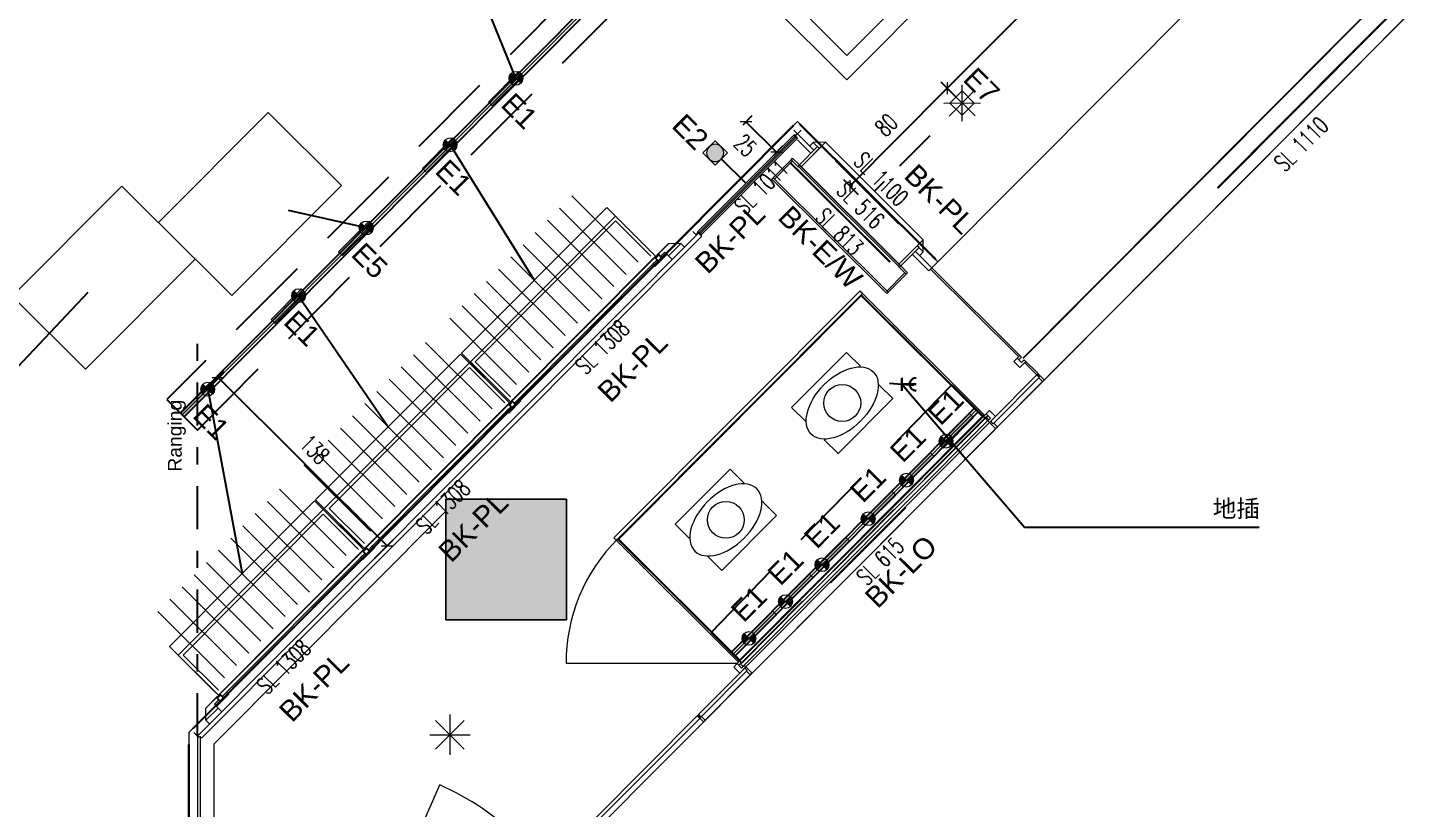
# Model space of a CAD drawing. Header units: millimetres. Extents: x 5896 to 6381, y 4295 to 4378.
# Drawn here: x 6274.41 to 6282.41, y 4355.42 to 4359.94 of the extents above; entities that cross this region are included whole.
import ezdxf

# ---------------------------------------------------------------- set-up
doc = ezdxf.new("R2010")
doc.units = ezdxf.units.MM
for name, pattern in [('CONTINOUS', [0]), ('DASHDOT2', [0.5, 0.25, -0.125, 0, -0.125]), ('DASHED', [0.75, 0.5, -0.25]), ('TRATTEGGIATA', [0.75, 0.5, -0.25])]:
    doc.linetypes.add(name, pattern=pattern)
for name, color, linetype, true_color in [('LD_axis', 7, 'DASHDOT2', 0x962eff), ('LD_beam', 7, 'DASHED', 0x7ec8c8), ('LD_pointing', 7, 'Continuous', 0xff9429), ('LD_track', 7, 'Continuous', 0x7ec8c8)]:
    doc.layers.add(name, color=color, linetype=linetype, true_color=true_color)
doc.layers.add('LD_base', color=7, linetype='Continuous', lineweight=5, true_color=0x646464)
doc.layers.add('LD_light', color=7, linetype='Continuous', lineweight=5, true_color=0xf00000)
doc.layers.add('LD_def-points', color=11, linetype='Continuous', lineweight=5, plot=False)
doc.layers.add('LD_quote', color=255, linetype='Continuous', lineweight=9)
doc.layers.add('LD_text', color=255, linetype='Continuous', lineweight=9)
doc.styles.add('SIMPLEX', font='SIMPLEX.SHX', dxfattribs={"width": 0.65})
doc.styles.get("Standard").update_dxf_attribs({"font": 'Arial.ttf'})
doc.dimstyles.new('METRI', dxfattribs={"dimtxt": 0.2, "dimasz": 0.1, "dimexe": 0.1, "dimexo": 0.0625, "dimgap": 0.09, "dimtad": 1, "dimdec": 0, "dimzin": 0, "dimdsep": 46, "dimtxsty": 'SIMPLEX', "dimblk": 'LINEET2S', "dimcen": 0.09, "dimdle": 0.1, "dimclrt": 3, "dimadec": 0, "dimazin": 0, "dimtfac": 1, "dimtdec": 0, "dimtix": 1, "dimtmove": 2, "dimatfit": 3, "dimldrblk": 'LINEET2S', "dimfxl": 0.1, "dimfxlon": 1, "dimtolj": 1, "dimarcsym": 0})

# ---------------------------------------------------------------- blocks, each defined once
blk = doc.blocks.new('PIANTA DALIAN K PER LUCI')
at = {"layer": 'LD_base', "ltscale": 10000}
h = blk.add_hatch(color=256, dxfattribs=at)
h.dxf.hatch_style = 1
h.paths.add_polyline_path([(0, -9.0985), (0.7, -9.0985), (0.7, -8.3985), (0, -8.3985)])
h.paths.add_polyline_path([(0.7, -0.7), (0.7, 0), (0, 0), (0, -0.7)])
h.paths.add_polyline_path([(-8.4, -0.6985), (-8.4, 0.0015), (-7.7, 0.0015), (-7.7, -0.6985)])
h.paths.add_polyline_path([(-7.7, -9.0985), (-7.7, -8.3985), (-8.4, -8.3985), (-8.4, -9.0985)])
h.paths.add_polyline_path([(-7.7, -17.4995), (-7.7, -16.7995), (-8.4, -16.7995), (-8.4, -17.4995)])
h.paths.add_polyline_path([(-16.1, -17.3082), (-16.1, -16.6082), (-16.8, -16.6082), (-16.8, -17.3082)])
h.paths.add_polyline_path([(-16.8, -8.3985), (-16.1, -8.3985), (-16.1, -9.0985), (-16.8, -9.0985)])
at = {"layer": 'LD_base'}
for p, q in [((-9.7228, -20.9181), (4.3536, -6.788)), ((-5.5825, -15.459), (-1.102, -10.9614)), ((-6.9394, -15.2482), (-6.383, -14.6897)), ((-6.383, -14.6615), (-6.3618, -14.6826)), ((-6.3406, -14.6614), (-6.3618, -14.6826)), ((-6.2662, -14.7779), (-6.3618, -14.6826)), ((-6.2838, -14.7956), (-6.3617, -14.718)), ((-6.2698, -14.732), (-6.291, -14.7532)), ((-5.6323, -15.2964), (-6.1991, -14.7318)), ((-7.355, -15.4976), (-7.7411, -15.1129)), ((-7.2844, -15.4267), (-7.6705, -15.0421)), ((-7.4256, -15.5684), (-7.8117, -15.1838)), ((-6.9344, -15.2574), (-9.84, -18.1741)), ((-6.9167, -15.2751), (-9.815, -18.1844)), ((-7.4962, -15.6393), (-7.8823, -15.2546)), ((-6.9676, -15.2483), (-6.9464, -15.2695)), ((-6.9344, -15.2574), (-6.9167, -15.2751)), ((-7.5667, -15.7101), (-7.9528, -15.3255)), ((-7.0382, -15.3191), (-7.017, -15.3403)), ((-7.6373, -15.7809), (-8.0234, -15.3963)), ((-7.1088, -15.39), (-7.0875, -15.4111)), ((-5.6958, -15.3814), (-5.6001, -15.4767)), ((-5.6781, -15.3637), (-5.5825, -15.459)), ((-5.6322, -15.3671), (-5.6533, -15.3884)), ((-5.5472, -15.4236), (-5.5825, -15.459)), ((-5.5613, -15.4377), (-5.5825, -15.459)), ((-7.7079, -15.8518), (-8.094, -15.4672)), ((-5.5825, -15.459), (-5.6001, -15.4767)), ((-7.7785, -15.9226), (-8.1646, -15.538)), ((-7.849, -15.9935), (-8.2351, -15.6088)), ((-5.9926, -15.6151), (-5.2133, -16.3914)), ((-7.9902, -16.1352), (-8.3763, -15.7505)), ((-7.9196, -16.0643), (-8.3057, -15.6797)), ((-8.1313, -16.2769), (-8.5175, -15.8922)), ((-8.2019, -16.3477), (-8.588, -15.9631)), ((-8.2725, -16.4186), (-8.6586, -16.0339)), ((-8.3431, -16.4894), (-8.7292, -16.1048)), ((-4.9416, -16.1187), (-5.2027, -16.3808)), ((-8.4137, -16.5602), (-8.7998, -16.1756)), ((-8.5548, -16.7019), (-8.9409, -16.3173)), ((-8.4842, -16.6311), (-8.8703, -16.2464)), ((-8.6254, -16.7728), (-9.0115, -16.3881)), ((-5.2841, -16.3208), (-6.6956, -17.7377)), ((-6.6602, -17.773), (-5.2487, -16.3561)), ((-8.696, -16.8436), (-9.0821, -16.459)), ((-8.7665, -16.9145), (-9.1526, -16.5298)), ((-8.8371, -16.9853), (-9.2232, -16.6007)), ((-8.9783, -17.127), (-9.3644, -16.7424)), ((-8.4, -16.8703), (-9.745, -18.2204)), ((-9.0488, -17.1978), (-9.4349, -16.8132)), ((-9.19, -17.3395), (-9.5761, -16.9549)), ((-9.1194, -17.2687), (-9.5055, -16.8841)), ((-9.2606, -17.4104), (-9.6467, -17.0257)), ((-9.3311, -17.4812), (-9.7172, -17.0966)), ((-9.4017, -17.5521), (-9.7878, -17.1674)), ((-9.4723, -17.6229), (-9.8584, -17.2383)), ((-9.5429, -17.6938), (-9.929, -17.3091)), ((-9.6134, -17.7646), (-9.9995, -17.38)), ((-9.684, -17.8355), (-10.0701, -17.4508)), ((-6.7113, -17.7534), (-7.7027, -17.7534)), ((-6.6354, -17.8189), (-6.8965, -18.0811)), ((-9.7201, -18.0112), (-9.6988, -18.0324)), ((-6.9284, -18.0705), (-6.9071, -18.0917)), ((-9.8613, -18.1529), (-9.84, -18.1741)), ((-9.7907, -18.0821), (-9.7694, -18.1033)), ((-9.84, -18.1741), (-9.84, -18.7863)), ((-9.84, -18.1741), (-9.815, -18.1844)), ((-9.825, -18.1741), (-9.825, -18.7863)), ((-9.745, -18.2204), (-9.745, -18.7063)), ((-9.0558, -19.866), (-8.4358, -18.4564))]:
    blk.add_line(p, q, dxfattribs=at)
at = {"layer": 'LD_base', "ltscale": 10000}
for points in [[(-16.1, -20.9235), (-9.7281, -20.9235), (0.3584, -10.7985), (4.3589, -6.7827), (4.3589, -1.5002), (3.423, -1.1284), (-7.75, -1.1284), (-7.75, -11.1665), (-9.67, -11.1665), (-9.67, -9.0235), (-16.05, -9.0235), (-16.05, -20.9235)], [(-7.7, -17.4995), (-7.7, -16.7995), (-8.4, -16.7995), (-8.4, -17.4995)]]:
    blk.add_lwpolyline(points, close=True, dxfattribs=at)
at = {"layer": 'LD_base', "linetype": 'CONTINOUS'}
blk.add_lwpolyline([(-6.0754, -14.3691), (-2.1938, -10.4727), (-3.9648, -8.7084), (-7.8464, -12.6049)], close=True, dxfattribs=at)
at = {"layer": 'LD_base'}
for points in [[(-6.0757, -14.2277), (-2.3352, -10.4729), (-3.9645, -8.8498), (-7.705, -12.6046)], [(-9.4305, -14.5592), (-9.0054, -14.9826), (-9.6406, -15.6202), (-10.0657, -15.1968)], [(-6.3752, -14.6975), (-6.371, -14.7017), (-6.3709, -14.7032), (-6.9259, -15.2602), (-6.9273, -15.2602), (-6.9316, -15.256), (-6.9316, -15.2546), (-6.3766, -14.6975)], [(-6.9266, -15.2609), (-6.9195, -15.268), (-6.3632, -14.7095), (-6.3702, -14.7025)], [(-6.3618, -14.6826), (-6.3639, -14.6805), (-6.3759, -14.6926), (-6.3809, -14.6876), (-6.383, -14.6897), (-6.3632, -14.7095), (-6.361, -14.7074), (-6.3738, -14.6947)], [(-6.245, -14.7567), (-6.2344, -14.7672), (-6.3402, -14.8735), (-6.3508, -14.8629)], [(-5.6323, -15.2964), (-6.1991, -14.7318), (-6.3402, -14.8735), (-5.7735, -15.4381)], [(-6.5027, -14.9375), (-6.4956, -14.9445), (-6.3912, -14.8397), (-6.3983, -14.8326)], [(-5.7699, -15.4558), (-6.3579, -14.87), (-6.3508, -14.8629), (-5.7628, -15.4487)], [(-5.8368, -15.6009), (-6.5027, -14.9375), (-6.5098, -14.9445), (-5.8438, -15.608)], [(-10.2782, -14.985), (-9.8532, -15.4085), (-10.4883, -16.0461), (-10.9134, -15.6227)], [(-7.4673, -15.1091), (-8.3085, -15.9536), (-8.0251, -16.2359), (-7.1839, -15.3914)], [(-6.9464, -15.2695), (-6.9485, -15.2673), (-6.9365, -15.2553), (-6.9415, -15.2504), (-6.9394, -15.2482), (-6.9195, -15.268), (-6.9216, -15.2701), (-6.9344, -15.2574)], [(-7.1089, -15.3193), (-7.1767, -15.3873), (-7.1774, -15.3866), (-7.1096, -15.3186)], [(-5.657, -15.3424), (-5.6676, -15.3319), (-5.7735, -15.4381), (-5.7628, -15.4487)], [(-7.1823, -15.3929), (-8.0236, -16.2374), (-8.0243, -16.2367), (-7.183, -15.3922)], [(-7.1907, -15.4495), (-7.166, -15.4247), (-7.1766, -15.4141), (-7.2013, -15.4389)], [(-7.1907, -15.4495), (-7.1201, -15.3787), (-7.118, -15.3808), (-7.1886, -15.4516)], [(-7.1873, -15.4036), (-7.1661, -15.3823), (-7.1448, -15.4035), (-7.166, -15.4247)], [(-7.183, -15.4035), (-7.1661, -15.3865), (-7.1491, -15.4035), (-7.166, -15.4205)], [(-7.1555, -15.3929), (-7.1308, -15.3681), (-7.1201, -15.3787), (-7.1448, -15.4035)], [(-5.8368, -15.6009), (-5.8439, -15.5938), (-5.7394, -15.489), (-5.7323, -15.496)], [(-5.9997, -15.5939), (-7.4253, -17.0249), (-7.4111, -17.0391), (-5.9855, -15.608)], [(-7.4041, -17.032), (-5.9926, -15.6151), (-5.2841, -16.3208), (-6.6956, -17.7377)], [(-7.397, -17.032), (-5.9926, -15.6221), (-5.2912, -16.3209), (-6.6957, -17.7307)], [(-5.2841, -16.3208), (-5.2771, -16.3138), (-5.9855, -15.608), (-5.9926, -15.6151)], [(-8.3142, -15.9592), (-9.1554, -16.8037), (-8.8721, -17.086), (-8.0308, -16.2415)], [(-5.0632, -15.9763), (-5.0788, -15.992), (-5.0883, -15.9826), (-5.0727, -15.9669)], [(-4.9593, -16.0939), (-5.2275, -16.3632), (-5.2416, -16.349), (-4.9734, -16.0798)], [(-8.0376, -16.2997), (-7.967, -16.2288), (-7.9649, -16.2309), (-8.0355, -16.3018)], [(-8.0342, -16.2537), (-8.013, -16.2324), (-7.9917, -16.2536), (-8.0129, -16.2749)], [(-8.0299, -16.2537), (-8.013, -16.2367), (-7.996, -16.2536), (-8.0129, -16.2706)], [(-8.0024, -16.243), (-7.9777, -16.2182), (-7.967, -16.2288), (-7.9917, -16.2536)], [(-8.0292, -16.2431), (-8.8705, -17.0876), (-8.8712, -17.0868), (-8.0299, -16.2424)], [(-8.0376, -16.2997), (-8.0129, -16.2749), (-8.0235, -16.2643), (-8.0482, -16.2891)], [(-5.2746, -16.3303), (-5.259, -16.3146), (-5.2685, -16.3051), (-5.2841, -16.3208)], [(-5.259, -16.3146), (-5.2426, -16.331), (-5.2515, -16.34), (-5.268, -16.3236)], [(-6.6906, -17.7539), (-6.6906, -17.7539), (-6.6906, -17.7561), (-6.6786, -17.768), (-6.6764, -17.768), (-6.6764, -17.768), (-5.2538, -16.34), (-5.2537, -16.3378), (-5.2657, -16.3259), (-5.2679, -16.3259)], [(-9.1611, -16.8094), (-10.0024, -17.6538), (-9.719, -17.9361), (-8.8777, -17.0917)], [(-8.4, -16.7995), (-7.7, -16.7995), (-7.7, -17.4995), (-8.4, -17.4995)], [(-6.6956, -17.7377), (-6.7027, -17.7448), (-7.4111, -17.0391), (-7.4041, -17.032)], [(-8.8761, -17.0932), (-9.7174, -17.9377), (-9.7181, -17.937), (-8.8769, -17.0925)], [(-8.8845, -17.1498), (-8.8598, -17.125), (-8.8704, -17.1144), (-8.8952, -17.1392)], [(-8.8845, -17.1498), (-8.8139, -17.079), (-8.8118, -17.0811), (-8.8824, -17.1519)], [(-8.8811, -17.1038), (-8.8599, -17.0826), (-8.8386, -17.1038), (-8.8598, -17.125)], [(-8.8768, -17.1038), (-8.8599, -17.0868), (-8.8429, -17.1038), (-8.8598, -17.1208)], [(-8.8493, -17.0932), (-8.8246, -17.0684), (-8.8139, -17.079), (-8.8386, -17.1038)], [(-6.6861, -17.7472), (-6.7018, -17.7629), (-6.7113, -17.7534), (-6.6956, -17.7377)], [(-6.7018, -17.7629), (-6.6853, -17.7793), (-6.6764, -17.7703), (-6.6928, -17.7539)], [(-6.9213, -18.0634), (-6.6531, -17.7942), (-6.6673, -17.7801), (-6.9355, -18.0493)], [(-9.7908, -18.0114), (-9.7231, -17.9434), (-9.7238, -17.9427), (-9.7915, -18.0107)], [(-9.7314, -17.9999), (-9.7067, -17.9751), (-9.7174, -17.9646), (-9.7421, -17.9894)], [(-9.7314, -17.9999), (-9.6609, -17.9291), (-9.6587, -17.9312), (-9.7293, -18.0021)], [(-9.728, -17.954), (-9.7068, -17.9327), (-9.6856, -17.9539), (-9.7067, -17.9751)], [(-9.7237, -17.954), (-9.7068, -17.937), (-9.6898, -17.9539), (-9.7067, -17.9709)], [(-9.6962, -17.9433), (-9.6715, -17.9185), (-9.6609, -17.9291), (-9.6856, -17.9539)], [(-6.9248, -18.067), (-7.5201, -18.6646), (-7.5343, -18.6505), (-6.939, -18.0529)]]:
    blk.add_lwpolyline(points, close=True, dxfattribs=at)
for points in [[(-5.5472, -15.4236), (-6.3619, -14.6119), (-9.89, -18.1534), (-9.89, -19.5807), (-15.9, -19.5807), (-15.9, -10.7985), (-9.89, -10.7985), (-9.89, -12.3891), (-9.84, -12.3891), (-9.84, -12.3891)], [(-6.2344, -14.7672), (-6.1991, -14.7318), (-6.2698, -14.732), (-6.2344, -14.7672)], [(-6.3558, -14.875), (-6.3983, -14.8326), (-6.3898, -14.8241), (-6.3508, -14.8629), (-6.3579, -14.87), (-6.3544, -14.8735), (-6.3558, -14.875)], [(-8.0393, -16.2217), (-8.2581, -16.0038), (-7.4168, -15.1593), (-7.198, -15.3773)], [(-8.0252, -16.2076), (-8.2298, -16.0038), (-7.4168, -15.1876), (-7.2122, -15.3914)], [(-7.0382, -15.3191), (-7.1089, -15.3193), (-7.1767, -15.3873), (-7.1738, -15.3901), (-7.1661, -15.3823), (-7.1555, -15.3929), (-7.1308, -15.3681), (-7.1088, -15.39), (-7.0382, -15.3191), (-7.0382, -15.3191)], [(-5.6676, -15.3319), (-5.6322, -15.3671), (-5.6323, -15.2964), (-5.6676, -15.3319)], [(-7.1873, -15.4036), (-7.1766, -15.4141), (-8.0024, -16.243), (-8.013, -16.2324), (-8.0208, -16.2402), (-8.0236, -16.2374), (-7.1823, -15.3929), (-7.1795, -15.3958), (-7.1873, -15.4036)], [(-5.7748, -15.4537), (-5.7323, -15.496), (-5.7239, -15.4875), (-5.7628, -15.4487), (-5.7699, -15.4558), (-5.7734, -15.4523), (-5.7748, -15.4537)], [(-5.0797, -15.974), (-5.5896, -15.4661), (-5.5825, -15.459), (-5.0632, -15.9763)], [(-5.997, -16.0299), (-6.0778, -15.9493), (-6.3954, -16.2681), (-6.3144, -16.3488)], [(-5.1079, -16.0023), (-5.0883, -15.9826), (-5.0624, -16.0084), (-5.0467, -15.9927), (-5.0372, -16.0022), (-5.0725, -16.0376), (-5.1079, -16.0023)], [(-5.0467, -15.9927), (-4.9664, -16.0727), (-4.9734, -16.0798), (-5.0443, -16.0093)], [(-8.8862, -17.0719), (-9.105, -16.8539), (-8.2637, -16.0095), (-8.045, -16.2274)], [(-8.8721, -17.0577), (-9.0767, -16.8539), (-8.2637, -16.0378), (-8.0591, -16.2416)], [(-4.9734, -16.0798), (-4.9671, -16.0735), (-4.9657, -16.0734), (-4.931, -16.108), (-4.9416, -16.1187), (-4.9628, -16.0975), (-4.9593, -16.0939), (-4.9734, -16.0798)], [(-6.207, -16.4558), (-6.1262, -16.5363), (-5.8086, -16.2175), (-5.8896, -16.1369)], [(-8.0342, -16.2537), (-8.0235, -16.2643), (-8.8493, -17.0932), (-8.8599, -17.0826), (-8.8677, -17.0904), (-8.8705, -17.0876), (-8.0292, -16.2431), (-8.0264, -16.2459), (-8.0342, -16.2537)], [(-5.2488, -16.2854), (-5.2685, -16.3051), (-5.2426, -16.331), (-5.2582, -16.3467), (-5.2487, -16.3561), (-5.2134, -16.3207), (-5.2488, -16.2854)], [(-5.2416, -16.349), (-5.2487, -16.3561), (-5.2133, -16.3914), (-5.2027, -16.3808), (-5.2239, -16.3596), (-5.2275, -16.3632), (-5.2416, -16.349)], [(-6.9893, -17.026), (-7.0702, -16.9455), (-6.7526, -16.6267), (-6.6716, -16.7073)], [(-9.7331, -17.922), (-9.9519, -17.7041), (-9.1106, -16.8596), (-8.8919, -17.0776)], [(-6.5642, -16.8143), (-6.4834, -16.8949), (-6.8009, -17.2137), (-6.8819, -17.133)], [(-9.719, -17.9079), (-9.9236, -17.704), (-9.1106, -16.8879), (-8.906, -17.0917)], [(-8.8811, -17.1038), (-8.8704, -17.1144), (-9.6962, -17.9433), (-9.7068, -17.9327), (-9.7146, -17.9405), (-9.7174, -17.9377), (-8.8761, -17.0932), (-8.8733, -17.096), (-8.8811, -17.1038)], [(-6.7309, -17.7732), (-6.7113, -17.7534), (-6.6853, -17.7793), (-6.6697, -17.7636), (-6.6602, -17.773), (-6.6955, -17.8084), (-6.7309, -17.7732)], [(-6.6673, -17.7801), (-6.6602, -17.773), (-6.6248, -17.8083), (-6.6354, -17.8189), (-6.6566, -17.7978), (-6.6531, -17.7942), (-6.6673, -17.7801)], [(-9.7907, -18.0821), (-9.7908, -18.0114), (-9.7231, -17.9434), (-9.7202, -17.9462), (-9.728, -17.954), (-9.7174, -17.9646), (-9.7421, -17.9894), (-9.7201, -18.0112), (-9.7907, -18.0821), (-9.7907, -18.0821)], [(-6.9355, -18.0493), (-6.9418, -18.0557), (-6.9418, -18.0571), (-6.9071, -18.0917), (-6.8965, -18.0811), (-6.9178, -18.0599), (-6.9213, -18.0634), (-6.9355, -18.0493)], [(-6.9355, -18.0493), (-6.9213, -18.0634), (-6.9178, -18.0599), (-6.8965, -18.0811), (-6.9071, -18.0917), (-6.9284, -18.0705), (-6.9248, -18.067), (-6.939, -18.0529), (-6.9355, -18.0493)]]:
    blk.add_lwpolyline(points, dxfattribs=at)
at = {"layer": 'LD_base', "linetype": 'TRATTEGGIATA', "const_width": 0.01}
blk.add_lwpolyline([(-5.0549, -15.9845), (-0.5745, -11.487)], dxfattribs=at)
at = {"layer": 'LD_base'}
for centre in [(-6.102, -16.2428), (-6.7768, -16.9202)]:
    blk.add_circle(centre, 0.107, dxfattribs=at)
for centre, radius, start, end in [((-6.7027, -17.7448), 1, 134.53603, 180.49288), ((-9.0558, -19.866), 1.54, 45.109, 66.25952)]:
    blk.add_arc(centre, radius, start, end, dxfattribs=at)
blk.add_ellipse((-6.102, -16.2428), major_axis=(0.1798, 0.1808), ratio=0.587124, dxfattribs=at)
at = {"layer": 'LD_base', "extrusion": (0, 0, -1)}
blk.add_ellipse((-6.7768, -16.9202), major_axis=(0.1801, 0.1805), ratio=0.587124, start_param=3.141593, end_param=9.424778, dxfattribs=at)
blk = doc.blocks.new('f')
at = {"layer": 'LD_light', "lineweight": 5, "ltscale": 0.5}
h = blk.add_hatch(color=256, dxfattribs=at)
h.dxf.hatch_style = 1
h.paths.add_polyline_path([(-4698.39, 3404.16, 0.414214), (-4702.39, 3400.16), (-4698.39, 3400.16)])
at = {"layer": 'LD_light', "lineweight": 5}
h = blk.add_hatch(color=256, dxfattribs=at)
h.dxf.hatch_style = 1
h.paths.add_polyline_path([(-4677.39, 3398.53), (-4677.39, 3401.79), (-4702.39, 3401.79), (-4702.39, 3398.53)])
at = {"layer": 'LD_light', "lineweight": 5, "ltscale": 0.5}
h = blk.add_hatch(color=256, dxfattribs=at)
h.dxf.hatch_style = 1
h.paths.add_polyline_path([(-4694.39, 3400.16), (-4698.39, 3400.16), (-4698.39, 3396.16, 0.414214)])
at = {"layer": 'LD_light', "lineweight": 5}
for p, q in [((-4702.39, 3400.16), (-4694.39, 3400.16)), ((-4698.39, 3404.16), (-4698.39, 3396.16))]:
    blk.add_line(p, q, dxfattribs=at)
blk.add_lwpolyline([(-4677.39, 3401.79), (-4702.39, 3401.79), (-4702.39, 3398.53), (-4677.39, 3398.53)], close=True, dxfattribs=at)
blk.add_circle((-4698.39, 3400.16), 4, dxfattribs=at)
blk.add_circle((-4698.39, 3400.16), 4, dxfattribs=at)
blk = doc.blocks.new('E1-5')
at = {"layer": 'LD_light', "lineweight": 5, "ltscale": 0.5}
h = blk.add_hatch(color=256, dxfattribs=at)
h.dxf.hatch_style = 1
h.paths.add_polyline_path([(0, 0.04, 0.414214), (-0.04, 0), (0, 0)])
at = {"layer": 'LD_light', "lineweight": 5}
h = blk.add_hatch(color=256, dxfattribs=at)
h.dxf.hatch_style = 1
h.paths.add_polyline_path([(0.21, -0.0163), (0.21, 0.0163), (-0.04, 0.0163), (-0.04, -0.0163)])
at = {"layer": 'LD_light', "lineweight": 5, "ltscale": 0.5}
h = blk.add_hatch(color=256, dxfattribs=at)
h.dxf.hatch_style = 1
h.paths.add_polyline_path([(0.04, 0), (0, 0), (0, -0.04, 0.414214)])
at = {"layer": 'LD_light', "lineweight": 5}
for p, q in [((-0.04, 0), (0.04, 0)), ((0, 0.04), (0, -0.04))]:
    blk.add_line(p, q, dxfattribs=at)
blk.add_lwpolyline([(0.21, 0.0163), (-0.04, 0.0163), (-0.04, -0.0163), (0.21, -0.0163)], close=True, dxfattribs=at)
blk.add_circle((0, 0), 0.04, dxfattribs=at)
blk = doc.blocks.new('_ArchTick')
at = {"color": 0, "linetype": 'ByBlock', "const_width": 0.15}
blk.add_lwpolyline([(-0.5, -0.5), (0.5, 0.5)], dxfattribs=at)
blk = doc.blocks.new('*D424')
at = {"layer": 'DEFPOINTS', "color": 0, "transparency": 16777216}
for p in [(6278.5213, 4359.3441), (6278.5734, 4359.3967, 0), (6278.699, 4359.1683)]:
    blk.add_point(p, dxfattribs=at)
at = {"layer": 'LD_quote', "color": 0, "lineweight": -2, "transparency": 16777216}
for p, q in [((6278.5565, 4359.3797, 0), (6278.6086, 4359.4323, 0)), ((6278.7511, 4359.2209, 0), (6278.5734, 4359.3967, 0)), ((6278.7342, 4359.2038, 0), (6278.7863, 4359.2564, 0))]:
    blk.add_line(p, q, dxfattribs=at)
at = {"layer": 'LD_quote', "color": 0, "lineweight": -2, "transparency": 16777216, "xscale": 0.05, "yscale": 0.05, "zscale": 0.05}
for p, rotation in [((6278.5734, 4359.3967, 0), 135.2973963456008), ((6278.7511, 4359.2209, 0), 315.2973963456008)]:
    blk.add_blockref('_ArchTick', p, dxfattribs=dict(at, rotation=rotation))
at = {"layer": 'LD_quote', "color": 3, "transparency": 16777216, "insert": (6278.57, 4359.2594, 0), "char_height": 0.1, "attachment_point": 5, "rotation": 315.2974, "style": 'SIMPLEX'}
blk.add_mtext('\\A1;{\\C256;25}', dxfattribs=at)
blk = doc.blocks.new('E2-6')
at = {"layer": 'LD_light'}
h = blk.add_hatch(color=256, dxfattribs=at)
h.dxf.hatch_style = 1
edge = h.paths.add_edge_path()
edge.add_arc((0, 0), 0.05, 0, 360)
blk.add_lwpolyline([(-0.05, -0.05), (0.05, -0.05), (0.05, 0.05), (-0.05, 0.05)], close=True, dxfattribs=at)
blk.add_circle((0, 0), 0.05, dxfattribs=at)
blk = doc.blocks.new('*D395')
at = {"layer": 'DEFPOINTS', "color": 0, "transparency": 16777216}
for p in [(6275.2966, 4357.6963), (6276.4925, 4356.9384), (6276.2758, 4356.7208)]:
    blk.add_point(p, dxfattribs=at)
at = {"layer": 'LD_quote', "color": 0, "lineweight": -2, "transparency": 16777216}
for p, q in [((6275.4428, 4357.843), (6275.5486, 4357.9493)), ((6275.5133, 4357.9139), (6276.4925, 4356.9384)), ((6276.422, 4356.8675), (6276.5278, 4356.9738))]:
    blk.add_line(p, q, dxfattribs=at)
at = {"layer": 'LD_quote', "color": 0, "lineweight": -2, "transparency": 16777216, "xscale": 0.05, "yscale": 0.05, "zscale": 0.05}
for p, rotation in [((6275.5133, 4357.9139), 135.1089947115214), ((6276.4925, 4356.9384), 315.1089947115213)]:
    blk.add_blockref('_ArchTick', p, dxfattribs=dict(at, rotation=rotation))
at = {"layer": 'LD_quote', "color": 3, "transparency": 16777216, "insert": (6276.0735, 4357.497), "char_height": 0.1, "attachment_point": 5, "rotation": 315.10899, "style": 'SIMPLEX'}
blk.add_mtext('\\A1;138', dxfattribs=at)
blk = doc.blocks.new('LINEET2S')
blk.add_line((-1, 0), (0, 0))
at = {"color": 5}
blk.add_line((0.5, 0.5), (-0.5, -0.5), dxfattribs=at)
blk = doc.blocks.new('E7')
at = {"layer": 'LD_light'}
for p, q in [((0, -0.1061), (0, 0.1061)), ((-0.1061, 0), (0.1061, 0)), ((-0.075, -0.075), (0.075, 0.075)), ((-0.075, 0.075), (0.075, -0.075))]:
    blk.add_line(p, q, dxfattribs=at)
blk.add_lwpolyline([(-0.05, -0.05), (0.05, -0.05), (0.05, 0.05), (-0.05, 0.05)], close=True, dxfattribs=at)
blk = doc.blocks.new('*D416')
at = {"layer": 'DEFPOINTS', "color": 0, "transparency": 16777216}
for p in [(6279.7403, 4359.5908), (6279.8261, 4359.5053), (6279.2615, 4358.9386)]:
    blk.add_point(p, dxfattribs=at)
at = {"layer": 'LD_quote', "color": 0, "lineweight": -2, "transparency": 16777216}
for p, q in [((6279.1757, 4359.024), (6279.7403, 4359.5908)), ((6279.7907, 4359.5406), (6279.7049, 4359.6261)), ((6279.2261, 4358.9739), (6279.1403, 4359.0593))]:
    blk.add_line(p, q, dxfattribs=at)
at = {"layer": 'LD_quote', "color": 0, "lineweight": -2, "transparency": 16777216, "xscale": 0.05, "yscale": 0.05, "zscale": 0.05}
for p, rotation in [((6279.7403, 4359.5908), 45.1089947130333), ((6279.1757, 4359.024), 225.1089947130333)]:
    blk.add_blockref('_ArchTick', p, dxfattribs=dict(at, rotation=rotation))
at = {"layer": 'LD_quote', "color": 3, "transparency": 16777216, "insert": (6279.3872, 4359.378), "char_height": 0.1, "attachment_point": 5, "rotation": 45.10899, "style": 'SIMPLEX'}
blk.add_mtext('\\A1;80', dxfattribs=at)
blk = doc.blocks.new('*D418')
at = {"layer": 'DEFPOINTS', "color": 0, "transparency": 16777216}
for p in [(6280.8594, 4360.7144), (6280.9453, 4360.6288), (6279.8261, 4359.5053)]:
    blk.add_point(p, dxfattribs=at)
at = {"layer": 'LD_quote', "color": 0, "lineweight": -2, "transparency": 16777216}
for p, q in [((6279.7402, 4359.5909), (6280.8594, 4360.7144)), ((6280.9099, 4360.6641), (6280.824, 4360.7497)), ((6279.7907, 4359.5406), (6279.7047, 4359.6262))]:
    blk.add_line(p, q, dxfattribs=at)
at = {"layer": 'LD_quote', "color": 0, "lineweight": -2, "transparency": 16777216, "xscale": 0.05, "yscale": 0.05, "zscale": 0.05}
for p, rotation in [((6280.8594, 4360.7144), 45.10899471082485), ((6279.7402, 4359.5909), 225.1089947108249)]:
    blk.add_blockref('_ArchTick', p, dxfattribs=dict(at, rotation=rotation))
at = {"layer": 'LD_quote', "color": 3, "transparency": 16777216, "insert": (6280.2171, 4360.235), "char_height": 0.1, "attachment_point": 5, "rotation": 45.10899, "style": 'SIMPLEX'}
blk.add_mtext('\\A1;eq.', dxfattribs=at)

msp = doc.modelspace()

# ---------------------------------------------------------------- hatches: boundary and pattern name
at = {"layer": 'LD_light'}
h = msp.add_hatch(color=256, dxfattribs=at)
h.dxf.hatch_style = 1
h.paths.add_polyline_path([(6282.0938, 4359.7985), (6282.8772, 4360.5849), (6282.8736, 4360.5884), (6282.0902, 4359.802)])
h = msp.add_hatch(color=256, dxfattribs=at)
h.dxf.hatch_style = 1
h.paths.add_polyline_path([(6281.3104, 4359.0121), (6282.0938, 4359.7985), (6282.0902, 4359.802), (6281.3068, 4359.0156)])
h = msp.add_hatch(color=256, dxfattribs=at)
h.dxf.hatch_style = 1
h.paths.add_polyline_path([(6278.1342, 4358.6607), (6278.8477, 4359.3769), (6278.8513, 4359.3734), (6278.1377, 4358.6571)])
h = msp.add_hatch(color=256, dxfattribs=at)
h.dxf.hatch_style = 1
h.paths.add_polyline_path([(6279.6705, 4358.5982), (6278.8841, 4359.3816), (6278.8876, 4359.3851), (6279.674, 4358.6017)])
at = {"layer": 'LD_light', "linetype": 'Continuous'}
h = msp.add_hatch(color=256, dxfattribs=at)
h.dxf.hatch_style = 1
h.paths.add_polyline_path([(6279.0963, 4359.1737), (6279.0928, 4359.1702), (6279.4583, 4358.806), (6279.4618, 4358.8095)])
at = {"layer": 'LD_light'}
h = msp.add_hatch(color=256, dxfattribs=at)
h.dxf.hatch_style = 1
h.paths.add_polyline_path([(6279.4049, 4358.5835), (6278.8287, 4359.157), (6278.8322, 4359.1606), (6279.4084, 4358.587)])
h = msp.add_hatch(color=256, dxfattribs=at)
h.dxf.hatch_style = 1
h.paths.add_polyline_path([(6279.3734, 4358.622), (6278.8673, 4359.1256), (6278.8638, 4359.1221), (6279.3698, 4358.6184)])
h = msp.add_hatch(color=256, dxfattribs=at)
h.dxf.hatch_style = 1
h.paths.add_polyline_path([(6277.2111, 4357.734), (6278.1342, 4358.6607), (6278.1377, 4358.6571), (6277.2146, 4357.7305)])
h = msp.add_hatch(color=256, dxfattribs=at)
h.dxf.hatch_style = 1
h.paths.add_polyline_path([(6276.2879, 4356.8074), (6277.2111, 4357.734), (6277.2146, 4357.7305), (6276.2915, 4356.8038)])
h = msp.add_hatch(color=256, dxfattribs=at)
h.dxf.hatch_style = 1
h.paths.add_polyline_path([(6279.0622, 4356.7269), (6279.4962, 4357.1626), (6279.4997, 4357.1591), (6279.0657, 4356.7234)])
h = msp.add_hatch(color=256, dxfattribs=at)
h.dxf.hatch_style = 1
h.paths.add_polyline_path([(6275.3648, 4355.8807), (6276.2879, 4356.8074), (6276.2915, 4356.8038), (6275.3683, 4355.8772)])
h = msp.add_hatch(color=256, dxfattribs=at)
h.dxf.hatch_style = 1
h.paths.add_polyline_path([(6275.3411, 4354.4787), (6275.3411, 4355.7867), (6275.3461, 4355.7867), (6275.3461, 4354.4787)])

# ---------------------------------------------------------------- linework, layer by layer
at = {"layer": 'LD_axis'}
for p, q in [((6279.6398, 4359.315), (6279.3179, 4358.9952)), ((6278.4303, 4359.1811), (6278.5725, 4359.0404)), ((6275.3936, 4355.8353), (6275.3936, 4358.1487))]:
    msp.add_line(p, q, dxfattribs=at)
at = {"layer": 'LD_beam', "elevation": 0}
for points in [[(6284.0849, 4366.341), (6283.9078, 4366.5175), (6275.2165, 4357.7861), (6275.3936, 4357.6097)], [(6279.9602, 4357.6779), (6278.5482, 4356.2606), (6278.371, 4356.437), (6279.7664, 4357.871)]]:
    msp.add_lwpolyline(points, close=True, dxfattribs=at)
at = {"layer": 'LD_def-points'}
for p, q in [((6275.3051, 4357.6979), (6283.9964, 4366.4293)), ((6280.4496, 4358.2685), (6280.4493, 4358.2681)), ((6279.9106, 4357.7273), (6278.4986, 4356.31, 0))]:
    msp.add_line(p, q, dxfattribs=at)
at = {"layer": 'LD_light', "lineweight": 30}
for p, q in [((6279.4763, 4357.8378), (6279.4763, 4357.9127)), ((6279.5596, 4357.8753), (6279.4763, 4357.8753))]:
    msp.add_line(p, q, dxfattribs=at)
at = {"layer": 'LD_light'}
for p, q in [((6276.7741, 4355.9263), (6276.9394, 4355.761)), ((6276.7741, 4355.761), (6276.9394, 4355.9263)), ((6276.8567, 4355.9605), (6276.8567, 4355.7267)), ((6276.7398, 4355.8436), (6276.9736, 4355.8436))]:
    msp.add_line(p, q, dxfattribs=at)
at = {"layer": 'LD_light', "elevation": 0}
for points in [[(6282.0938, 4359.7985), (6282.8772, 4360.5849), (6282.8736, 4360.5884), (6282.0902, 4359.802)], [(6281.3104, 4359.0121), (6282.2335, 4359.9388), (6282.23, 4359.9423), (6281.3068, 4359.0156)], [(6281.3104, 4359.0121), (6282.0938, 4359.7985), (6282.0902, 4359.802), (6281.3068, 4359.0156)], [(6279.4049, 4358.5835), (6278.8287, 4359.157), (6278.8322, 4359.1606), (6279.4084, 4358.587)], [(6279.3734, 4358.622), (6278.8673, 4359.1256), (6278.8638, 4359.1221), (6279.3698, 4358.6184)], [(6279.0622, 4356.7269), (6279.4962, 4357.1626), (6279.4997, 4357.1591), (6279.0657, 4356.7234)], [(6275.3411, 4354.4787), (6275.3411, 4355.7867), (6275.3461, 4355.7867), (6275.3461, 4354.4787)]]:
    msp.add_lwpolyline(points, close=True, dxfattribs=at)
at = {"layer": 'LD_light'}
for points in [[(6278.1342, 4358.6607), (6278.8477, 4359.3769), (6278.8513, 4359.3734), (6278.1377, 4358.6571)], [(6279.6705, 4358.5982), (6278.8841, 4359.3816), (6278.8876, 4359.3851), (6279.674, 4358.6017)], [(6277.2111, 4357.734), (6278.1342, 4358.6607), (6278.1377, 4358.6571), (6277.2146, 4357.7305)], [(6276.2879, 4356.8074), (6277.2111, 4357.734), (6277.2146, 4357.7305), (6276.2915, 4356.8038)], [(6275.3648, 4355.8807), (6276.2879, 4356.8074), (6276.2915, 4356.8038), (6275.3683, 4355.8772)]]:
    msp.add_lwpolyline(points, close=True, dxfattribs=at)
at = {"layer": 'LD_light', "linetype": 'Continuous', "elevation": 0}
msp.add_lwpolyline([(6279.0963, 4359.1737), (6279.0927, 4359.1702), (6279.4583, 4358.806), (6279.4618, 4358.8095)], close=True, dxfattribs=at)
at = {"layer": 'LD_light', "lineweight": 30}
msp.add_arc((6279.5596, 4357.8753), 0.0375, 90, 270, dxfattribs=at)
at = {"layer": 'LD_pointing'}
for p, q in [((6277.2396, 4359.6485), (6276.8738, 4360.5546)), ((6276.8577, 4359.2629), (6277.3457, 4358.4781)), ((6276.3716, 4358.781), (6275.9205, 4358.883)), ((6274.1886, 4357.8037), (6274.7591, 4358.4098)), ((6275.9801, 4358.3886), (6276.4988, 4357.6279)), ((6275.4533, 4357.8466), (6275.6519, 4356.7778))]:
    msp.add_line(p, q, dxfattribs=at)
at = {"layer": 'LD_track'}
for p, q in [((6275.2945, 4357.7085), (6283.9857, 4366.4398)), ((6275.3157, 4357.6873), (6284.007, 4366.4187))]:
    msp.add_line(p, q, dxfattribs=at)
at = {"layer": 'LD_track', "elevation": 0}
msp.add_lwpolyline([(6279.9212, 4357.7168), (6278.5092, 4356.2994), (6278.4879, 4356.3206), (6279.8999, 4357.7379)], dxfattribs=at)

# ---------------------------------------------------------------- block references
at = {"layer": 'LD_base'}
msp.add_blockref('PIANTA DALIAN K PER LUCI', (6285.2336, 4374.0094), dxfattribs=at)
at = {"layer": 'LD_light', "xscale": 0.01, "yscale": 0.01, "zscale": 0.01, "rotation": 225.1089947128519}
for p in [(6219.9918, 4350.3597), (6219.6099, 4349.9741), (6219.1238, 4349.4922), (6218.7323, 4349.0998), (6218.2054, 4348.5578)]:
    msp.add_blockref('f', p, dxfattribs=at)
at = {"layer": 'LD_light'}
for name, p, rotation in [('E7', (6279.8261, 4359.5053), 45.10899471140102), ('E1-5', (6279.7333, 4357.5453, 0), 45.10857240435773), ('E1-5', (6279.5042, 4357.3196, 0), 45.10857240435773), ('E1-5', (6279.2815, 4357.0957, 0), 45.10857240435773), ('E1-5', (6279.0141, 4356.8293, 0), 45.10857240435773), ('E1-5', (6278.8025, 4356.6154, 0), 45.10857240435773), ('E1-5', (6278.5904, 4356.4023, 0), 45.10857240435773)]:
    msp.add_blockref(name, p, dxfattribs=dict(at, rotation=rotation))
at = {"layer": 'LD_light', "xscale": -1, "rotation": 135.2973963456725}
msp.add_blockref('E2-6', (6278.3948, 4359.2162), dxfattribs=at)

# ---------------------------------------------------------------- texts
at = {"layer": 'LD_axis', "insert": (6275.2223, 4357.785), "char_height": 0.08, "attachment_point": 3, "rotation": 90}
msp.add_mtext_dynamic_manual_height_columns('Ranging', width=1.030277, gutter_width=17.5, heights=[0], dxfattribs=at)
at = {"layer": 'LD_light', "lineweight": 30, "char_height": 0.1, "width": 1.249546, "attachment_point": 4, "style": 'SIMPLEX'}
for s, insert, rotation in [('SL 1110', (6281.6618, 4359.1363), 45.10899), ('SL 1011 ', (6278.5329, 4358.8868), 45.10899), ('SL 1100 ', (6279.2258, 4359.1949), 315.10899), ('SL 516 ', (6279.1267, 4359.0252), 315.13485), ('SL 813', (6279.0033, 4358.8707), 315.13485), ('SL 1308 ', (6277.6097, 4357.9601), 45.10899), ('SL 1308 ', (6276.6866, 4357.0335), 45.10899), ('SL 615', (6279.2409, 4356.7373), 45.10899), ('SL 1308 ', (6275.7635, 4356.1068), 45.10899)]:
    msp.add_mtext(s, dxfattribs=dict(at, insert=insert, rotation=rotation))
at = {"layer": 'LD_text', "char_height": 0.12}
for s, insert, attachment_point, rotation in [('E7', (6279.9098, 4359.7221, 0), 1, 315), ('E1', (6277.3753, 4359.4296), 3, 315.10899), ('E2', (6278.3662, 4359.3087, 0), 3, 315.2974), ('E1', (6276.9933, 4359.044), 3, 315.10899), ('E5', (6276.5073, 4358.5621), 3, 315.10899), ('E1', (6276.1157, 4358.1697), 3, 315.10899), ('E1', (6279.6159, 4357.7135, 0), 1, 45.10857), ('E1', (6275.5889, 4357.6277), 3, 315.10899), ('E1', (6279.3968, 4357.4979, 0), 1, 45.10857), ('E1', (6279.1661, 4357.2659, 0), 1, 45.10857), ('E1', (6278.8987, 4356.9996, 0), 1, 45.10857), ('E1', (6278.6871, 4356.7856, 0), 1, 45.10857), ('E1', (6278.475, 4356.5726, 0), 1, 45.10857)]:
    msp.add_mtext_dynamic_manual_height_columns(s, width=0.383657, gutter_width=17.5, heights=[0], dxfattribs=dict(at, insert=insert, attachment_point=attachment_point, rotation=rotation))
at = {"layer": 'LD_text', "char_height": 0.12, "width": 0.383657, "attachment_point": 1}
for s, insert, rotation in [('BK-PL', (6279.567, 4359.1622), 315.10899), ('BK-PL', (6278.2669, 4358.5925), 45.10899), ('BK-E/W', (6278.8357, 4358.9211), 315.13485), ('BK-PL', (6277.702, 4357.8468), 45.10899), ('BK-PL', (6276.7788, 4356.9201), 45.10899), ('BK-LO', (6279.2517, 4356.6537), 45.10899), ('BK-PL', (6275.8557, 4355.9935), 45.10899)]:
    msp.add_mtext(s, dxfattribs=dict(at, insert=insert, rotation=rotation))
at = {"layer": 'LD_text', "insert": (6281.5525, 4357.5381), "char_height": 0.1, "attachment_point": 3}
msp.add_mtext_dynamic_manual_height_columns('{\\fSimSun|b0|i0|c134|p2;\\C3;\\P\\P地插}', width=1.440245, gutter_width=17.5, heights=[0], dxfattribs=at)

# ---------------------------------------------------------------- dimensions: what is measured, and where the dimension line sits
at = {"layer": 'LD_quote'}
dim = msp.add_aligned_dim(p1=(6279.8261, 4359.5053), p2=(6280.9453, 4360.6288), distance=0.1213, text='eq.', dimstyle='METRI', override={"dimtxt": 0.1, "dimasz": 0.05, "dimexe": 0.05, "dimexo": 0.05, "dimgap": 0.05, "dimdec": 0, "dimlfac": 100, "dimzin": 8, "dimblk": 'ArchTick', "dimdle": 0}, dxfattribs=at)
dim.commit()
dim.dimension.update_dxf_attribs({"geometry": '*D418', "text_midpoint": (6280.2171, 4360.235)})
for p1, p2, distance, picture, middle in [((6279.2615, 4358.9386), (6279.8261, 4359.5053), 0.1211, '*D416', (6279.3872, 4359.378)), ((6275.2966, 4357.6963), (6276.2758, 4356.7208), 0.3071, '*D395', (6276.0735, 4357.497))]:
    dim = msp.add_aligned_dim(p1=p1, p2=p2, distance=distance, dimstyle='METRI', override={"dimtxt": 0.1, "dimasz": 0.05, "dimexe": 0.05, "dimexo": 0.05, "dimgap": 0.05, "dimdec": 0, "dimlfac": 100, "dimzin": 8, "dimblk": 'ArchTick', "dimdle": 0}, dxfattribs=at)
    dim.commit()
    dim.dimension.update_dxf_attribs({"geometry": picture, "text_midpoint": middle})
dim = msp.add_linear_dim(base=(6278.5734, 4359.3967, 0), p1=(6278.699, 4359.1683), p2=(6278.5213, 4359.3441), angle=135.2974, text='{\\C256;<>}', dimstyle='METRI', override={"dimtxt": 0.1, "dimasz": 0.05, "dimexe": 0.05, "dimexo": 0.05, "dimgap": 0.05, "dimlfac": 100, "dimzin": 8, "dimblk": 'ArchTick', "dimdle": 0}, dxfattribs=at)
dim.commit()
dim.dimension.update_dxf_attribs({"geometry": '*D424', "text_midpoint": (6278.57, 4359.2594, 0), "dimtype": 160})

# ---------------------------------------------------------------- leaders
msp.add_leader([(6279.4763, 4357.8753), (6280.1872, 4357.0469), (6281.5489, 4357.0469)], dimstyle='METRI', override={"dimtxt": 0.1, "dimexe": 0.05, "dimexo": 0.05, "dimgap": 0.05, "dimlfac": 100, "dimzin": 8, "dimdle": 0}, dxfattribs=at)

doc.saveas('drawing.dxf')
